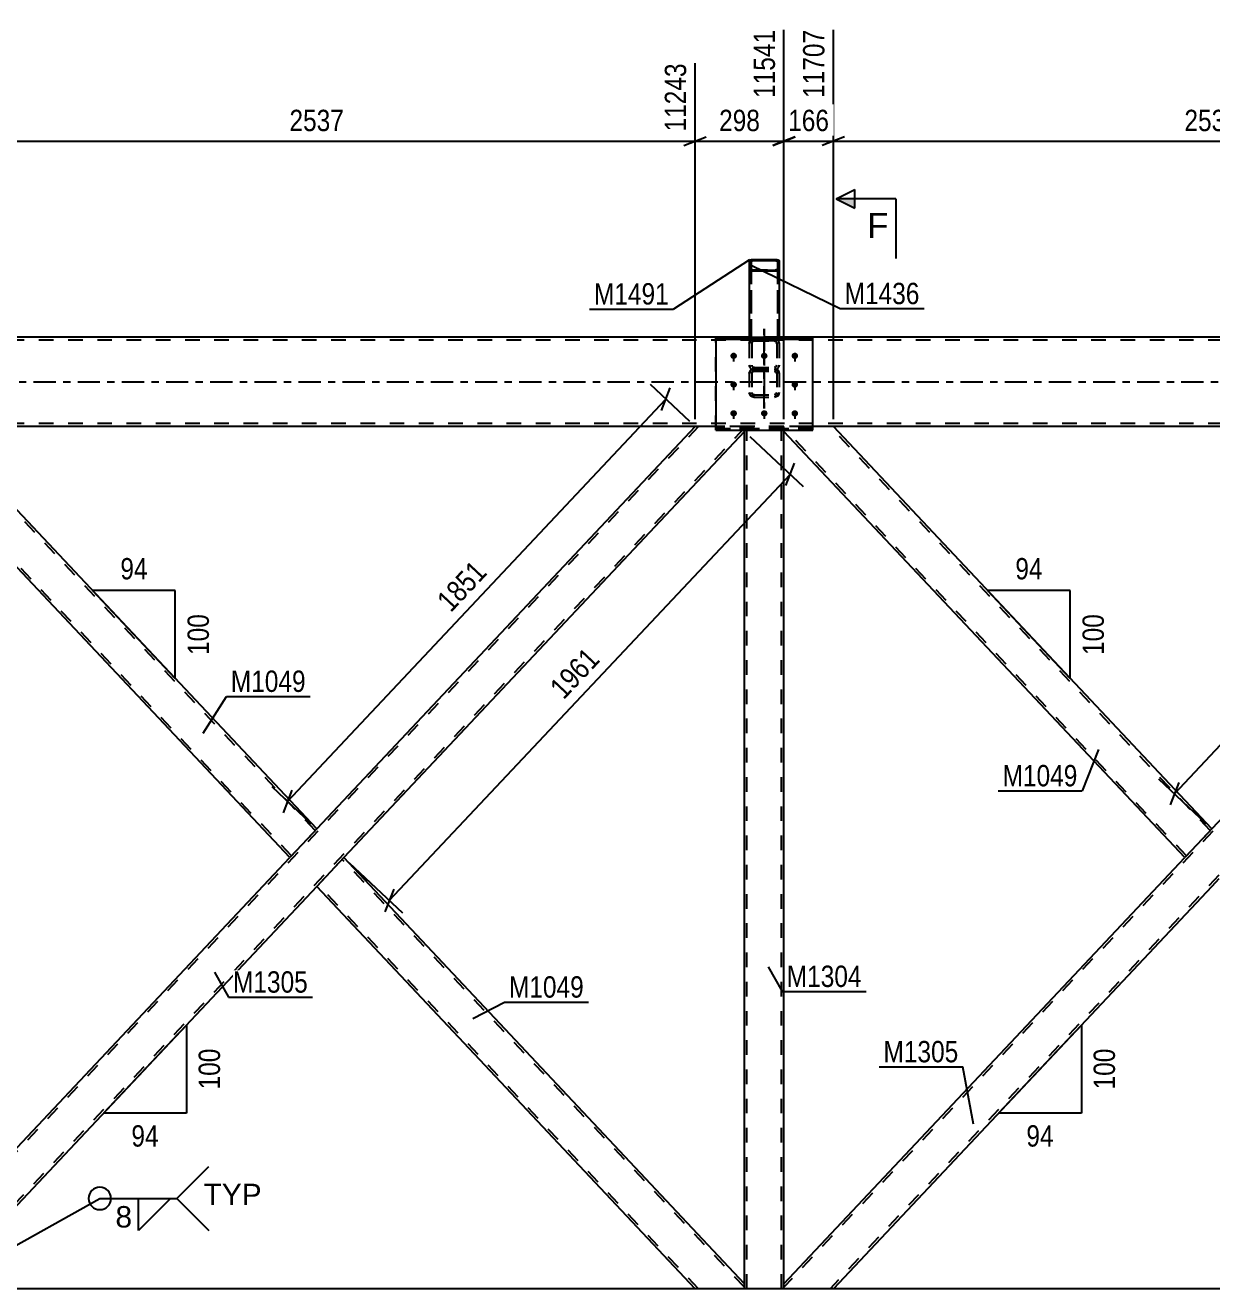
# Model space of a CAD drawing. Header units: millimetres. Extents: x -170 to 1019, y -677 to 164.
# Drawn here: x 359.9 to 519, y -121.7 to 47.8 of the extents above; entities that cross this region are included whole.
import ezdxf

# ---------------------------------------------------------------- set-up
doc = ezdxf.new("R2010")
doc.units = ezdxf.units.MM
doc.linetypes.add('DXK_LINE_DOT2', pattern=[3.9198, 1.9599, -1.9599])
doc.linetypes.add('DXK_LINE_DOT3', pattern=[5.9187, 2.979, -0.9799, 0.9799, -0.9799])
doc.styles.add('Arial', font='ARIAL.TTF', dxfattribs={"height": 0.2})
doc.styles.add('Arial Narrow', font='ARIALN.TTF', dxfattribs={"height": 0.2})

# ---------------------------------------------------------------- blocks, each defined once
blk = doc.blocks.new('Part-570387359-7648 - 7578')
at = {"color": 7, "linetype": 'DXK_LINE_DOT2'}
for p, q in [((570.17, -6), (461.64, -121.41)), ((576.36, -6.19), (467.83, -121.6)), ((576.36, -6), (569.73, -6)), ((519, -59.95), (515.38, -63.8)), ((522.62, -63.8), (519, -67.65)), ((468.27, -121.6), (461.64, -121.6))]:
    blk.add_line(p, q, dxfattribs=at)
at = {"color": 2, "linetype": 'Continuous'}
for p, q in [((569.73, -6), (519, -59.95)), ((576.36, -6.66), (522.62, -63.8)), ((576.36, -6.66), (576.36, -6)), ((461.64, -120.94), (515.38, -63.8)), ((519, -67.65), (468.27, -121.6)), ((461.64, -121.6), (461.64, -120.94))]:
    blk.add_line(p, q, dxfattribs=at)
blk = doc.blocks.new('Part-570387359-7653 - 7578')
at = {"color": 2, "linetype": 'Continuous'}
for p, q in [((341.64, -6.66), (341.64, -6)), ((395.38, -63.8), (341.64, -6.66)), ((399, -59.95), (348.27, -6)), ((398.56, -60.41), (395.38, -63.8)), ((399, -59.95), (398.56, -60.41))]:
    blk.add_line(p, q, dxfattribs=at)
at = {"color": 7, "linetype": 'DXK_LINE_DOT2'}
for p, q in [((348.27, -6), (341.64, -6)), ((395.6, -63.57), (341.64, -6.19)), ((398.78, -60.18), (347.83, -6)), ((398.97, -59.98), (398.56, -60.41)), ((395.6, -63.57), (395.61, -63.55))]:
    blk.add_line(p, q, dxfattribs=at)
blk = doc.blocks.new('Part-570387359-7602 - 7578')
at = {"color": 2, "linetype": 'Continuous'}
for p, q in [((465.5, 5.95), (452.5, 5.95)), ((452.5, 5.95), (452.5, -6.48)), ((452.5, 5.73), (465.5, 5.73)), ((465.5, -6.48), (465.5, 5.95)), ((452.5, -6.48), (465.5, -6.48))]:
    blk.add_line(p, q, dxfattribs=at)
at = {"color": 7, "linetype": 'DXK_LINE_DOT2'}
blk.add_line((452.5, -6.27), (465.5, -6.27), dxfattribs=at)
blk = doc.blocks.new('Bolt-570387359-7672 - 7578')
at = {"linetype": 'Continuous'}
for points in [[(454.9, 3.89), (454.99, 3.88), (455.08, 3.85), (455.16, 3.81), (455.23, 3.75), (455.28, 3.68), (455.32, 3.6), (455.34, 3.52), (455.34, 3.43), (455.32, 3.35), (455.28, 3.27), (455.23, 3.2), (455.16, 3.14), (455.08, 3.1), (454.99, 3.07), (454.9, 3.06), (454.81, 3.07), (454.72, 3.1), (454.64, 3.14), (454.57, 3.2), (454.52, 3.27), (454.48, 3.35), (454.46, 3.43), (454.46, 3.52), (454.48, 3.6), (454.52, 3.68), (454.57, 3.75), (454.64, 3.81), (454.72, 3.85), (454.81, 3.88)], [(459, 3.89), (459.09, 3.88), (459.18, 3.85), (459.26, 3.81), (459.33, 3.75), (459.38, 3.68), (459.42, 3.6), (459.44, 3.52), (459.44, 3.43), (459.42, 3.35), (459.38, 3.27), (459.33, 3.2), (459.26, 3.14), (459.18, 3.1), (459.09, 3.07), (459, 3.06), (458.91, 3.07), (458.82, 3.1), (458.74, 3.14), (458.67, 3.2), (458.62, 3.27), (458.58, 3.35), (458.56, 3.43), (458.56, 3.52), (458.58, 3.6), (458.62, 3.68), (458.67, 3.75), (458.74, 3.81), (458.82, 3.85), (458.91, 3.88)], [(463.1, 3.89), (463.19, 3.88), (463.28, 3.85), (463.36, 3.81), (463.43, 3.75), (463.48, 3.68), (463.52, 3.6), (463.54, 3.52), (463.54, 3.43), (463.52, 3.35), (463.48, 3.27), (463.43, 3.2), (463.36, 3.14), (463.28, 3.1), (463.19, 3.07), (463.1, 3.06), (463.01, 3.07), (462.92, 3.1), (462.84, 3.14), (462.77, 3.2), (462.72, 3.27), (462.68, 3.35), (462.66, 3.43), (462.66, 3.52), (462.68, 3.6), (462.72, 3.68), (462.77, 3.75), (462.84, 3.81), (462.92, 3.85), (463.01, 3.88)], [(454.9, 0.04), (454.99, 0.03), (455.08, 0), (455.16, -0.04), (455.23, -0.1), (455.28, -0.17), (455.32, -0.25), (455.34, -0.33), (455.34, -0.42), (455.32, -0.5), (455.28, -0.58), (455.23, -0.65), (455.16, -0.71), (455.08, -0.75), (454.99, -0.78), (454.9, -0.79), (454.81, -0.78), (454.72, -0.75), (454.64, -0.71), (454.57, -0.65), (454.52, -0.58), (454.48, -0.5), (454.46, -0.42), (454.46, -0.33), (454.48, -0.25), (454.52, -0.17), (454.57, -0.1), (454.64, -0.04), (454.72, 0), (454.81, 0.03)], [(463.1, 0.04), (463.19, 0.03), (463.28, 0), (463.36, -0.04), (463.43, -0.1), (463.48, -0.17), (463.52, -0.25), (463.54, -0.33), (463.54, -0.42), (463.52, -0.5), (463.48, -0.58), (463.43, -0.65), (463.36, -0.71), (463.28, -0.75), (463.19, -0.78), (463.1, -0.79), (463.01, -0.78), (462.92, -0.75), (462.84, -0.71), (462.77, -0.65), (462.72, -0.58), (462.68, -0.5), (462.66, -0.42), (462.66, -0.33), (462.68, -0.25), (462.72, -0.17), (462.77, -0.1), (462.84, -0.04), (462.92, 0), (463.01, 0.03)], [(454.9, -3.82), (454.99, -3.83), (455.08, -3.85), (455.16, -3.89), (455.23, -3.95), (455.28, -4.02), (455.32, -4.1), (455.34, -4.19), (455.34, -4.27), (455.32, -4.36), (455.28, -4.44), (455.23, -4.51), (455.16, -4.56), (455.08, -4.61), (454.99, -4.63), (454.9, -4.64), (454.81, -4.63), (454.72, -4.61), (454.64, -4.56), (454.57, -4.51), (454.52, -4.44), (454.48, -4.36), (454.46, -4.27), (454.46, -4.19), (454.48, -4.1), (454.52, -4.02), (454.57, -3.95), (454.64, -3.89), (454.72, -3.85), (454.81, -3.83)], [(459, -3.82), (459.09, -3.83), (459.18, -3.85), (459.26, -3.89), (459.33, -3.95), (459.38, -4.02), (459.42, -4.1), (459.44, -4.19), (459.44, -4.27), (459.42, -4.36), (459.38, -4.44), (459.33, -4.51), (459.26, -4.56), (459.18, -4.61), (459.09, -4.63), (459, -4.64), (458.91, -4.63), (458.82, -4.61), (458.74, -4.56), (458.67, -4.51), (458.62, -4.44), (458.58, -4.36), (458.56, -4.27), (458.56, -4.19), (458.58, -4.1), (458.62, -4.02), (458.67, -3.95), (458.74, -3.89), (458.82, -3.85), (458.91, -3.83)], [(463.1, -3.82), (463.19, -3.83), (463.28, -3.85), (463.36, -3.89), (463.43, -3.95), (463.48, -4.02), (463.52, -4.1), (463.54, -4.19), (463.54, -4.27), (463.52, -4.36), (463.48, -4.44), (463.43, -4.51), (463.36, -4.56), (463.28, -4.61), (463.19, -4.63), (463.1, -4.64), (463.01, -4.63), (462.92, -4.61), (462.84, -4.56), (462.77, -4.51), (462.72, -4.44), (462.68, -4.36), (462.66, -4.27), (462.66, -4.19), (462.68, -4.1), (462.72, -4.02), (462.77, -3.95), (462.84, -3.89), (462.92, -3.85), (463.01, -3.83)]]:
    blk.add_hatch(color=1, dxfattribs=at).paths.add_polyline_path(points)
at = {"color": 1, "linetype": 'Continuous'}
for p, q in [((454.9, 3.87), (454.9, 2.74)), ((459, 3.87), (459, 2.74)), ((463.1, 3.87), (463.1, 2.74)), ((454.9, 0.02), (454.9, -1.12)), ((463.1, 0.02), (463.1, -1.12)), ((454.9, -3.83), (454.9, -4.97)), ((459, -3.83), (459, -4.97)), ((463.1, -3.83), (463.1, -4.97))]:
    blk.add_line(p, q, dxfattribs=at)
blk = doc.blocks.new('Part-570387359-7633 - 7578')
at = {"color": 7, "linetype": 'DXK_LINE_DOT2'}
for p, q in [((468.27, -6), (461.64, -6)), ((461.64, -6.48), (461.64, -6)), ((515.6, -63.57), (461.64, -6.19)), ((518.78, -60.18), (467.83, -6)), ((518.97, -59.98), (518.56, -60.41)), ((515.6, -63.57), (515.61, -63.55))]:
    blk.add_line(p, q, dxfattribs=at)
at = {"color": 2, "linetype": 'Continuous'}
for p, q in [((461.64, -6.66), (461.64, -6.48)), ((515.38, -63.8), (461.64, -6.66)), ((519, -59.95), (468.27, -6)), ((518.56, -60.41), (515.38, -63.8)), ((519, -59.95), (518.56, -60.41))]:
    blk.add_line(p, q, dxfattribs=at)
blk = doc.blocks.new('Part-570387359-7727 - 7578')
at = {"color": 7, "linetype": 'DXK_LINE_DOT2'}
for p, q in [((461.64, -6), (456.36, -6)), ((456.36, -6.66), (456.36, -6)), ((456.68, -121.6), (456.68, -6)), ((461.32, -121.6), (461.32, -6)), ((461.64, -6.66), (461.64, -6)), ((456.36, -121.6), (456.36, -120.94)), ((461.64, -121.6), (456.36, -121.6)), ((461.64, -121.6), (461.64, -120.94))]:
    blk.add_line(p, q, dxfattribs=at)
at = {"color": 2, "linetype": 'Continuous'}
for p, q in [((456.36, -120.94), (456.36, -6.66)), ((461.64, -120.94), (461.64, -6.66))]:
    blk.add_line(p, q, dxfattribs=at)
blk = doc.blocks.new('Part-570387359-7658 - 7578')
at = {"color": 7, "linetype": 'DXK_LINE_DOT2'}
for p, q in [((450.17, -6), (341.64, -121.41)), ((456.36, -6.19), (347.83, -121.6)), ((456.36, -6), (449.73, -6)), ((456.36, -6.48), (456.36, -6)), ((399, -59.95), (395.38, -63.8)), ((402.62, -63.8), (399, -67.65)), ((348.27, -121.6), (341.64, -121.6))]:
    blk.add_line(p, q, dxfattribs=at)
at = {"color": 2, "linetype": 'Continuous'}
for p, q in [((449.73, -6), (399, -59.95)), ((456.36, -6.66), (402.62, -63.8)), ((456.36, -6.66), (456.36, -6.48)), ((341.64, -120.94), (395.38, -63.8)), ((399, -67.65), (348.27, -121.6)), ((341.64, -121.6), (341.64, -120.94))]:
    blk.add_line(p, q, dxfattribs=at)
blk = doc.blocks.new('Part-570387359-8091 - 7578')
at = {"color": 2, "linetype": 'Continuous'}
for p, q in [((457, 16.22), (457.04, 16.29)), ((457, 16.22), (457, 6)), ((457.04, 16.29), (457.14, 16.35)), ((457.14, 16.35), (457.3, 16.38)), ((457.3, 16.38), (457.48, 16.4)), ((457.48, 16.4), (460.52, 16.4)), ((460.52, 16.4), (460.7, 16.38)), ((460.7, 16.38), (460.86, 16.35)), ((460.86, 16.35), (460.96, 16.29)), ((460.96, 16.29), (461, 16.22)), ((461, 16.22), (461, 16.16))]:
    blk.add_line(p, q, dxfattribs=at)
at = {"color": 7, "linetype": 'DXK_LINE_DOT2'}
for p, q in [((457.26, 16.26), (457.24, 16.22)), ((457.24, 16.22), (457.24, 5.68)), ((457.31, 16.28), (457.26, 16.26)), ((457.39, 16.3), (457.31, 16.28)), ((457.48, 16.31), (457.39, 16.3)), ((457.48, 16.31), (460.52, 16.31)), ((460.61, 16.3), (460.52, 16.31)), ((460.69, 16.28), (460.61, 16.3)), ((460.74, 16.26), (460.69, 16.28)), ((460.76, 16.22), (460.74, 16.26)), ((460.76, 16.22), (460.76, 5.68)), ((461, 16.16), (461, 5.68)), ((457.04, 15.05), (457, 15.12)), ((457.14, 14.99), (457.04, 15.05)), ((457.3, 14.95), (457.14, 14.99)), ((457.24, 15.12), (457.26, 15.08)), ((457.26, 15.08), (457.31, 15.05)), ((457.48, 14.94), (457.3, 14.95)), ((457.31, 15.05), (457.39, 15.04)), ((457.39, 15.04), (457.48, 15.03)), ((457.48, 15.03), (460.52, 15.03)), ((457.48, 14.94), (460.52, 14.94)), ((460.52, 15.03), (460.61, 15.04)), ((460.7, 14.95), (460.52, 14.94)), ((460.61, 15.04), (460.69, 15.05)), ((460.69, 15.05), (460.74, 15.08)), ((460.86, 14.99), (460.7, 14.95)), ((460.74, 15.08), (460.76, 15.12)), ((460.96, 15.05), (460.86, 14.99)), ((461, 15.12), (460.96, 15.05)), ((461, 6), (457, 6)), ((457, 6), (457, 5.68)), ((457, 5.83), (457.24, 5.83)), ((457, 5.68), (457.04, 5.61)), ((457.04, 5.61), (457.14, 5.56)), ((457.14, 5.56), (457.3, 5.52)), ((457.26, 5.65), (457.24, 5.68)), ((457.31, 5.62), (457.26, 5.65)), ((457.3, 5.52), (457.48, 5.51)), ((457.39, 5.6), (457.31, 5.62)), ((457.48, 5.59), (457.39, 5.6)), ((460.52, 5.59), (457.48, 5.59)), ((460.52, 5.51), (457.48, 5.51)), ((460.61, 5.6), (460.52, 5.59)), ((460.52, 5.51), (460.7, 5.52)), ((460.69, 5.62), (460.61, 5.6)), ((460.74, 5.65), (460.69, 5.62)), ((460.7, 5.52), (460.86, 5.56)), ((460.76, 5.68), (460.74, 5.65)), ((460.76, 5.83), (461, 5.83)), ((460.86, 5.56), (460.96, 5.61)), ((460.96, 5.61), (461, 5.68))]:
    blk.add_line(p, q, dxfattribs=at)
blk = doc.blocks.new('Part-570387359-7767 - 7578')
at = {"color": 2, "linetype": 'Continuous'}
for p, q in [((402.62, -63.8), (399, -67.65)), ((456.36, -120.94), (402.62, -63.8)), ((449.73, -121.6), (399, -67.65)), ((456.36, -121.6), (456.36, -120.94))]:
    blk.add_line(p, q, dxfattribs=at)
at = {"color": 7, "linetype": 'DXK_LINE_DOT2'}
for p, q in [((456.36, -121.41), (402.41, -64.03)), ((399.22, -67.42), (399.24, -67.4)), ((450.17, -121.6), (399.22, -67.42)), ((456.36, -121.6), (449.73, -121.6))]:
    blk.add_line(p, q, dxfattribs=at)
blk = doc.blocks.new('Part-570387359-7861 - 7578')
at = {"color": 7, "linetype": 'DXK_LINE_DOT3'}
blk.add_line((459, 7.12), (459, -3.58), dxfattribs=at)
at = {"color": 7, "linetype": 'DXK_LINE_DOT2'}
for p, q in [((457, 5.14), (457.05, 5.41)), ((457, 5.14), (457, -1.44)), ((457.35, 5.28), (457.32, 5.14)), ((457.32, 5.14), (457.32, -1.44)), ((457.4, 5.77), (457.64, 5.83)), ((457.64, 5.49), (457.52, 5.46)), ((457.64, 5.83), (460.36, 5.83)), ((457.64, 5.49), (460.36, 5.49)), ((460.36, 5.83), (460.61, 5.77)), ((460.48, 5.46), (460.36, 5.49)), ((460.68, 5.14), (460.66, 5.28)), ((460.68, 5.14), (460.68, -1.44)), ((460.95, 5.41), (461, 5.14)), ((461, 5.14), (461, -1.44)), ((457.05, 1.99), (457, 2.25)), ((457.32, 2.25), (457.35, 2.12)), ((457.64, 1.72), (457.4, 1.68)), ((457.52, 1.94), (457.64, 1.91)), ((457.64, 1.91), (460.36, 1.91)), ((457.64, 1.72), (460.36, 1.72)), ((460.36, 1.91), (460.48, 1.94)), ((460.61, 1.68), (460.36, 1.72)), ((460.66, 2.12), (460.68, 2.25)), ((461, 2.25), (460.95, 1.99)), ((457.05, 1.35), (457, 1.12)), ((457.19, 1.55), (457.05, 1.35)), ((457.4, 1.68), (457.19, 1.55)), ((457.32, 1.12), (457.35, 1.24)), ((457.35, 1.24), (457.41, 1.33)), ((457.64, 1.57), (457.4, 1.62)), ((457.41, 1.33), (457.52, 1.4)), ((457.52, 1.4), (457.64, 1.42)), ((457.64, 1.57), (460.36, 1.57)), ((457.64, 1.42), (460.36, 1.42)), ((460.61, 1.62), (460.36, 1.57)), ((460.36, 1.42), (460.48, 1.4)), ((460.48, 1.4), (460.59, 1.33)), ((460.59, 1.33), (460.66, 1.24)), ((460.81, 1.55), (460.61, 1.68)), ((460.66, 1.24), (460.68, 1.12)), ((460.95, 1.35), (460.81, 1.55)), ((461, 1.12), (460.95, 1.35)), ((457, -1.44), (457.05, -1.67)), ((457.05, -1.67), (457.19, -1.86)), ((457.35, -1.55), (457.32, -1.44)), ((457.41, -1.65), (457.35, -1.55)), ((457.52, -1.71), (457.41, -1.65)), ((460.59, -1.65), (460.48, -1.71)), ((460.66, -1.55), (460.59, -1.65)), ((460.68, -1.44), (460.66, -1.55)), ((460.81, -1.86), (460.95, -1.67)), ((460.95, -1.67), (461, -1.44)), ((457.19, -1.86), (457.4, -1.99)), ((457.4, -1.99), (457.64, -2.04)), ((457.64, -1.74), (457.52, -1.71)), ((457.64, -1.74), (460.36, -1.74)), ((457.64, -2.04), (460.36, -2.04)), ((460.48, -1.71), (460.36, -1.74)), ((460.36, -2.04), (460.61, -1.99)), ((460.61, -1.99), (460.81, -1.86))]:
    blk.add_line(p, q, dxfattribs=at)
for centre, radius, start, end in [((457.67, 5.17), 0.662, 114.32, 159.2417), ((457.65, 5.16), 0.331, 114.32, 159.2417), ((460.35, 5.16), 0.331, 20.7583, 65.68), ((460.33, 5.17), 0.662, 20.7583, 65.68), ((457.67, 2.22), 0.662, 200.7583, 245.68), ((457.65, 2.24), 0.331, 200.7583, 245.68), ((460.35, 2.24), 0.331, 294.32, 339.2417), ((460.33, 2.22), 0.662, 294.32, 339.2417)]:
    blk.add_arc(centre, radius, start, end, dxfattribs=at)
blk = doc.blocks.new('Part-570387359-7927 - 7578')
at = {"color": 7, "linetype": 'DXK_LINE_DOT2'}
blk.add_line((798, -121.6), (-18.36, -121.6), dxfattribs=at)
at = {"color": 2, "linetype": 'Continuous'}
blk.add_line((793.2, -121.6), (216.6, -121.6), dxfattribs=at)
blk = doc.blocks.new('Part-570387359-7932 - 7578')
at = {"color": 7, "linetype": 'DXK_LINE_DOT2'}
for p, q in [((838, 5.6), (0, 5.6)), ((461, 6), (457, 6)), ((838, -5.6), (0, -5.6)), ((465.5, -6), (452.5, -6))]:
    blk.add_line(p, q, dxfattribs=at)
at = {"color": 2, "linetype": 'Continuous'}
for p, q in [((457, 6), (221, 6)), ((637, 6), (461, 6)), ((452.5, -6), (225.5, -6)), ((632.5, -6), (465.5, -6))]:
    blk.add_line(p, q, dxfattribs=at)
at = {"color": 7, "linetype": 'DXK_LINE_DOT3'}
blk.add_line((0, 0), (838, 0), dxfattribs=at)
blk = doc.blocks.new('Part-570387359-8001 - 7578')
at = {"color": 7, "linetype": 'DXK_LINE_DOT2'}
for p, q in [((452.5, -6.48), (452.5, 5.95)), ((465.5, 5.95), (452.5, 5.95)), ((452.5, 5.73), (465.5, 5.73)), ((465.5, -6.48), (465.5, 5.95)), ((465.5, -6.27), (452.5, -6.27)), ((465.5, -6.48), (452.5, -6.48))]:
    blk.add_line(p, q, dxfattribs=at)
blk = doc.blocks.new('Part-570387359-8003 - 7578')
at = {"color": 7, "linetype": 'DXK_LINE_DOT3'}
blk.add_line((459, -3.58), (459, 7.12), dxfattribs=at)
at = {"color": 7, "linetype": 'DXK_LINE_DOT2'}
for p, q in [((457.05, 5.41), (457, 5.14)), ((457, 5.14), (457, -1.44)), ((457.32, 5.14), (457.35, 5.28)), ((457.32, 5.14), (457.32, -1.44)), ((457.64, 5.83), (457.4, 5.77)), ((457.52, 5.46), (457.64, 5.49)), ((457.64, 5.83), (460.36, 5.83)), ((457.64, 5.49), (460.36, 5.49)), ((460.61, 5.77), (460.36, 5.83)), ((460.36, 5.49), (460.48, 5.46)), ((460.66, 5.28), (460.68, 5.14)), ((460.68, 5.14), (460.68, -1.44)), ((461, 5.14), (460.95, 5.41)), ((461, 5.14), (461, -1.44)), ((457, 2.25), (457.05, 1.99)), ((457.35, 2.12), (457.32, 2.25)), ((457.4, 1.68), (457.64, 1.72)), ((457.64, 1.91), (457.52, 1.94)), ((457.64, 1.91), (460.36, 1.91)), ((457.64, 1.72), (460.36, 1.72)), ((460.48, 1.94), (460.36, 1.91)), ((460.36, 1.72), (460.61, 1.68)), ((460.68, 2.25), (460.66, 2.12)), ((460.95, 1.99), (461, 2.25)), ((457, 1.12), (457.05, 1.35)), ((457.05, 1.35), (457.19, 1.55)), ((457.19, 1.55), (457.4, 1.68)), ((457.35, 1.24), (457.32, 1.12)), ((457.41, 1.33), (457.35, 1.24)), ((457.4, 1.62), (457.64, 1.57)), ((457.52, 1.4), (457.41, 1.33)), ((457.64, 1.42), (457.52, 1.4)), ((457.64, 1.57), (460.36, 1.57)), ((457.64, 1.42), (460.36, 1.42)), ((460.36, 1.57), (460.61, 1.62)), ((460.48, 1.4), (460.36, 1.42)), ((460.59, 1.33), (460.48, 1.4)), ((460.66, 1.24), (460.59, 1.33)), ((460.61, 1.68), (460.81, 1.55)), ((460.68, 1.12), (460.66, 1.24)), ((460.81, 1.55), (460.95, 1.35)), ((460.95, 1.35), (461, 1.12)), ((457.05, -1.67), (457, -1.44)), ((457.19, -1.86), (457.05, -1.67)), ((457.32, -1.44), (457.35, -1.55)), ((457.35, -1.55), (457.41, -1.65)), ((457.41, -1.65), (457.52, -1.71)), ((460.48, -1.71), (460.59, -1.65)), ((460.59, -1.65), (460.66, -1.55)), ((460.66, -1.55), (460.68, -1.44)), ((460.95, -1.67), (460.81, -1.86)), ((461, -1.44), (460.95, -1.67)), ((457.4, -1.99), (457.19, -1.86)), ((457.64, -2.04), (457.4, -1.99)), ((457.52, -1.71), (457.64, -1.74)), ((457.64, -1.74), (460.36, -1.74)), ((457.64, -2.04), (460.36, -2.04)), ((460.36, -1.74), (460.48, -1.71)), ((460.61, -1.99), (460.36, -2.04)), ((460.81, -1.86), (460.61, -1.99))]:
    blk.add_line(p, q, dxfattribs=at)
for centre, radius, start, end in [((457.67, 5.17), 0.662, 114.32, 159.2417), ((457.65, 5.16), 0.331, 114.32, 159.2417), ((460.35, 5.16), 0.331, 20.7583, 65.68), ((460.33, 5.17), 0.662, 20.7583, 65.68), ((457.67, 2.22), 0.662, 200.7583, 245.68), ((457.65, 2.24), 0.331, 200.7583, 245.68), ((460.35, 2.24), 0.331, 294.32, 339.2417), ((460.33, 2.22), 0.662, 294.32, 339.2417)]:
    blk.add_arc(centre, radius, start, end, dxfattribs=at)
blk = doc.blocks.new('Bolt-570387359-8010 - 7578')
at = {"color": 1, "linetype": 'DXK_LINE_DOT2'}
for p, q in [((454.9, 3.87), (454.9, 2.74)), ((459, 3.87), (459, 2.74)), ((463.1, 3.87), (463.1, 2.74)), ((454.9, 0.02), (454.9, -1.12)), ((463.1, 0.02), (463.1, -1.12)), ((454.9, -3.83), (454.9, -4.97)), ((459, -3.83), (459, -4.97)), ((463.1, -3.83), (463.1, -4.97))]:
    blk.add_line(p, q, dxfattribs=at)
blk = doc.blocks.new('Part-570387359-8076 - 7578')
at = {"color": 2, "linetype": 'Continuous'}
for p, q in [((457.04, 16.23), (457, 16.16)), ((457, 16.16), (457, 5.95)), ((457.14, 16.28), (457.04, 16.23)), ((457.3, 16.32), (457.14, 16.28)), ((457.24, 16.16), (457.26, 16.19)), ((457.24, 16.16), (457.24, 15.05)), ((457.26, 16.19), (457.31, 16.22)), ((457.48, 16.33), (457.3, 16.32)), ((457.31, 16.22), (457.39, 16.24)), ((457.39, 16.24), (457.48, 16.25)), ((457.48, 16.33), (460.52, 16.33)), ((457.48, 16.25), (460.52, 16.25)), ((460.7, 16.32), (460.52, 16.33)), ((460.52, 16.25), (460.61, 16.24)), ((460.61, 16.24), (460.69, 16.22)), ((460.69, 16.22), (460.74, 16.19)), ((460.86, 16.28), (460.7, 16.32)), ((460.74, 16.19), (460.76, 16.16)), ((460.76, 16.16), (460.76, 15.05)), ((460.96, 16.23), (460.86, 16.28)), ((461, 16.16), (460.96, 16.23)), ((461, 16.16), (461, 5.95)), ((457, 15.05), (457.04, 14.99)), ((457.04, 14.99), (457.14, 14.93)), ((457.14, 14.93), (457.3, 14.89)), ((457.26, 15.02), (457.24, 15.05)), ((457.31, 14.99), (457.26, 15.02)), ((457.3, 14.89), (457.48, 14.88)), ((457.39, 14.97), (457.31, 14.99)), ((457.48, 14.97), (457.39, 14.97)), ((457.48, 14.97), (460.52, 14.97)), ((457.48, 14.88), (460.52, 14.88)), ((460.61, 14.97), (460.52, 14.97)), ((460.52, 14.88), (460.7, 14.89)), ((460.69, 14.99), (460.61, 14.97)), ((460.74, 15.02), (460.69, 14.99)), ((460.7, 14.89), (460.86, 14.93)), ((460.76, 15.05), (460.74, 15.02)), ((460.86, 14.93), (460.96, 14.99)), ((460.96, 14.99), (461, 15.05))]:
    blk.add_line(p, q, dxfattribs=at)
at = {"color": 7, "linetype": 'DXK_LINE_DOT2'}
for p, q in [((457.24, 15.05), (457.24, 5.69)), ((460.76, 15.05), (460.76, 5.69)), ((461, 6), (457, 6)), ((457, 5.95), (457, 5.69)), ((457, 5.83), (457.24, 5.83)), ((457.04, 5.62), (457, 5.69)), ((457.14, 5.56), (457.04, 5.62)), ((457.3, 5.53), (457.14, 5.56)), ((457.24, 5.69), (457.26, 5.65)), ((457.26, 5.65), (457.31, 5.63)), ((457.48, 5.51), (457.3, 5.53)), ((457.31, 5.63), (457.39, 5.61)), ((457.39, 5.61), (457.48, 5.6)), ((457.48, 5.6), (460.52, 5.6)), ((457.48, 5.51), (460.52, 5.51)), ((460.52, 5.6), (460.61, 5.61)), ((460.7, 5.53), (460.52, 5.51)), ((460.61, 5.61), (460.69, 5.63)), ((460.69, 5.63), (460.74, 5.65)), ((460.86, 5.56), (460.7, 5.53)), ((460.74, 5.65), (460.76, 5.69)), ((460.76, 5.83), (461, 5.83)), ((460.96, 5.62), (460.86, 5.56)), ((461, 5.69), (460.96, 5.62)), ((461, 5.95), (461, 5.69))]:
    blk.add_line(p, q, dxfattribs=at)
blk = doc.blocks.new('StraightDimension-570387359-9114 - 7578')
at = {"color": 7, "linetype": 'Continuous'}
for p, q in [((449.01, -5.31), (443.75, -0.37)), ((445.23, -3.83), (446.41, -0.82)), ((395.09, -56.27), (445.82, -2.32)), ((398.27, -59.26), (393.01, -54.32)), ((395.68, -54.76), (394.5, -57.77))]:
    blk.add_line(p, q, dxfattribs=at)
at = {"color": 0}
blk.add_wipeout([(422.83, -25.68), (419.77, -22.8), (413.93, -29), (416.99, -31.88)], dxfattribs=at)
at = {"color": 3, "style": 'Arial Narrow'}
blk.add_text('1851', height=2.863, rotation=46.7591, dxfattribs=at).set_placement((416.97, -31.03))
blk = doc.blocks.new('AngleDimension-570387359-19947 - 7578')
at = {"color": 7, "linetype": 'Continuous'}
for p, q in [((381.53, -86.24), (370.43, -98.04)), ((381.53, -86.24), (381.53, -98.04)), ((380.37, -87.47), (370.43, -98.04)), ((381.53, -98.04), (370.43, -98.04))]:
    blk.add_line(p, q, dxfattribs=at)
at = {"color": 0}
for points in [[(386.63, -88.79), (382.43, -88.79), (382.43, -95.48), (386.63, -95.48)], [(378.4, -103.14), (378.4, -98.94), (373.55, -98.94), (373.55, -103.14)]]:
    blk.add_wipeout(points, dxfattribs=at)
at = {"color": 3, "style": 'Arial Narrow'}
blk.add_text('100', height=2.863, rotation=90.0002, dxfattribs=at).set_placement((386.03, -94.88))
blk.add_text('94', height=2.863, dxfattribs=at).set_placement((374.15, -102.54))
blk = doc.blocks.new('StraightDimension-570387359-8749 - 7578')
at = {"color": 7, "linetype": 'Continuous'}
for p, q in [((468.27, -5), (468.27, 47.2)), ((569.73, -5), (569.73, 42.7)), ((469.77, 32.86), (466.77, 31.66)), ((468.27, 32.26), (569.73, 32.26)), ((568.23, 31.66), (571.23, 32.86))]:
    blk.add_line(p, q, dxfattribs=at)
at = {"color": 0, "linetype": 'Continuous'}
blk.add_wipeout([(569.13, 43.3), (564.93, 43.3), (564.93, 32.96), (569.13, 32.96)], dxfattribs=at)
at = {"color": 0}
blk.add_wipeout([(523.26, 33.01), (523.26, 37.21), (514.74, 37.21), (514.74, 33.01)], dxfattribs=at)
at = {"color": 3, "linetype": 'Continuous', "style": 'Arial Narrow'}
blk.add_text('14243', height=2.863, rotation=90.0002, dxfattribs=at).set_placement((568.53, 33.56))
at = {"color": 3, "style": 'Arial Narrow'}
blk.add_text('2537', height=2.863, dxfattribs=at).set_placement((515.34, 33.61))
blk = doc.blocks.new('StraightDimension-570387359-8750 - 7578')
at = {"color": 7, "linetype": 'Continuous'}
for p, q in [((461.64, -5), (461.64, 47.2)), ((468.27, -5), (468.27, 47.2)), ((460.14, 31.66), (463.14, 32.86)), ((461.64, 32.26), (468.27, 32.26)), ((469.77, 32.86), (466.77, 31.66))]:
    blk.add_line(p, q, dxfattribs=at)
at = {"color": 0}
blk.add_wipeout([(468.3, 33.01), (468.3, 37.21), (461.61, 37.21), (461.61, 33.01)], dxfattribs=at)
at = {"color": 3, "style": 'Arial Narrow'}
blk.add_text('166', height=2.863, dxfattribs=at).set_placement((462.21, 33.61))
at = {"color": 0, "linetype": 'Continuous'}
blk.add_wipeout([(467.67, 47.8), (463.47, 47.8), (463.47, 37.46), (467.67, 37.46)], dxfattribs=at)
at = {"color": 3, "linetype": 'Continuous', "style": 'Arial Narrow'}
blk.add_text('11707', height=2.863, rotation=90.0002, dxfattribs=at).set_placement((467.07, 38.06))
blk = doc.blocks.new('StraightDimension-570387359-8751 - 7578')
at = {"color": 7, "linetype": 'Continuous'}
for p, q in [((461.64, -5), (461.64, 47.2)), ((449.73, -5), (449.73, 42.7)), ((448.23, 31.66), (451.23, 32.86)), ((449.73, 32.26), (461.64, 32.26)), ((463.14, 32.86), (460.14, 31.66))]:
    blk.add_line(p, q, dxfattribs=at)
at = {"color": 0}
blk.add_wipeout([(459.03, 33.01), (459.03, 37.21), (452.35, 37.21), (452.35, 33.01)], dxfattribs=at)
at = {"color": 3, "style": 'Arial Narrow'}
blk.add_text('298', height=2.863, dxfattribs=at).set_placement((452.95, 33.61))
at = {"color": 0, "linetype": 'Continuous'}
blk.add_wipeout([(461.04, 47.8), (456.84, 47.8), (456.84, 37.46), (461.04, 37.46)], dxfattribs=at)
at = {"color": 3, "linetype": 'Continuous', "style": 'Arial Narrow'}
blk.add_text('11541', height=2.863, rotation=90.0002, dxfattribs=at).set_placement((460.44, 38.06))
blk = doc.blocks.new('StraightDimension-570387359-8752 - 7578')
at = {"color": 7, "linetype": 'Continuous'}
for p, q in [((348.27, -5), (348.27, 45.37)), ((449.73, -5), (449.73, 42.7)), ((349.77, 32.86), (346.77, 31.66)), ((348.27, 32.26), (449.73, 32.26)), ((448.23, 31.66), (451.23, 32.86))]:
    blk.add_line(p, q, dxfattribs=at)
at = {"color": 0, "linetype": 'Continuous'}
blk.add_wipeout([(449.13, 43.3), (444.93, 43.3), (444.93, 32.96), (449.13, 32.96)], dxfattribs=at)
at = {"color": 0}
blk.add_wipeout([(403.26, 33.01), (403.26, 37.21), (394.74, 37.21), (394.74, 33.01)], dxfattribs=at)
at = {"color": 3, "linetype": 'Continuous', "style": 'Arial Narrow'}
blk.add_text('11243', height=2.863, rotation=90.0002, dxfattribs=at).set_placement((448.53, 33.56))
at = {"color": 3, "style": 'Arial Narrow'}
blk.add_text('2537', height=2.863, dxfattribs=at).set_placement((395.34, 33.61))
blk = doc.blocks.new('StraightDimension-570387359-9078 - 7578')
at = {"color": 7, "linetype": 'Continuous'}
for p, q in [((569.01, -5.31), (562.65, 0.66)), ((564.14, -2.8), (565.32, 0.21)), ((514, -55.24), (564.73, -1.29)), ((518.27, -59.26), (511.92, -53.29)), ((514.59, -53.74), (513.41, -56.74))]:
    blk.add_line(p, q, dxfattribs=at)
at = {"color": 0}
blk.add_wipeout([(541.73, -24.65), (538.67, -21.78), (532.84, -27.98), (535.9, -30.85)], dxfattribs=at)
at = {"color": 3, "style": 'Arial Narrow'}
blk.add_text('1851', height=2.863, rotation=46.7591, dxfattribs=at).set_placement((535.87, -30.01))
blk = doc.blocks.new('StraightDimension-570387359-9099 - 7578')
at = {"color": 7, "linetype": 'Continuous'}
for p, q in [((457.09, -7.35), (464.22, -14.05)), ((461.88, -13.91), (463.06, -10.9)), ((408.73, -69.54), (462.47, -12.41)), ((403.35, -64.49), (410.48, -71.19)), ((409.32, -68.04), (408.14, -71.05))]:
    blk.add_line(p, q, dxfattribs=at)
at = {"color": 0}
blk.add_wipeout([(437.97, -37.36), (434.91, -34.48), (429.08, -40.68), (432.14, -43.56)], dxfattribs=at)
at = {"color": 3, "style": 'Arial Narrow'}
blk.add_text('1961', height=2.863, rotation=46.7591, dxfattribs=at).set_placement((432.11, -42.71))
blk = doc.blocks.new('AngleDimension-570387359-19949 - 7578')
at = {"color": 7, "linetype": 'Continuous'}
for p, q in [((368.95, -27.99), (368.95, -27.99)), ((380.04, -27.99), (368.95, -27.99)), ((380.04, -39.79), (368.95, -27.99)), ((380.04, -39.79), (380.04, -27.99))]:
    blk.add_line(p, q, dxfattribs=at)
at = {"color": 0}
for points in [[(376.92, -27.09), (376.92, -22.89), (372.07, -22.89), (372.07, -27.09)], [(385.14, -30.55), (380.94, -30.55), (380.94, -37.23), (385.14, -37.23)]]:
    blk.add_wipeout(points, dxfattribs=at)
at = {"color": 3, "style": 'Arial Narrow'}
blk.add_text('94', height=2.863, dxfattribs=at).set_placement((372.67, -26.49))
blk.add_text('100', height=2.863, rotation=90.0002, dxfattribs=at).set_placement((384.54, -36.63))
blk = doc.blocks.new('AngleDimension-570387359-19975 - 7578')
at = {"color": 7, "linetype": 'Continuous'}
for p, q in [((501.53, -86.24), (490.43, -98.04)), ((501.53, -86.24), (501.53, -98.04)), ((500.37, -87.47), (490.43, -98.04)), ((501.53, -98.04), (490.43, -98.04))]:
    blk.add_line(p, q, dxfattribs=at)
at = {"color": 0}
for points in [[(506.63, -88.79), (502.43, -88.79), (502.43, -95.48), (506.63, -95.48)], [(498.4, -103.14), (498.4, -98.94), (493.55, -98.94), (493.55, -103.14)]]:
    blk.add_wipeout(points, dxfattribs=at)
at = {"color": 3, "style": 'Arial Narrow'}
blk.add_text('100', height=2.863, rotation=90.0002, dxfattribs=at).set_placement((506.03, -94.88))
blk.add_text('94', height=2.863, dxfattribs=at).set_placement((494.15, -102.54))
blk = doc.blocks.new('AngleDimension-570387359-19977 - 7578')
at = {"color": 7, "linetype": 'Continuous'}
for p, q in [((488.95, -27.99), (488.95, -27.99)), ((500.04, -27.99), (488.95, -27.99)), ((500.04, -39.79), (488.95, -27.99)), ((500.04, -39.79), (500.04, -27.99))]:
    blk.add_line(p, q, dxfattribs=at)
at = {"color": 0}
for points in [[(496.92, -27.09), (496.92, -22.89), (492.07, -22.89), (492.07, -27.09)], [(505.14, -30.55), (500.94, -30.55), (500.94, -37.23), (505.14, -37.23)]]:
    blk.add_wipeout(points, dxfattribs=at)
at = {"color": 3, "style": 'Arial Narrow'}
blk.add_text('94', height=2.863, dxfattribs=at).set_placement((492.67, -26.49))
blk.add_text('100', height=2.863, rotation=90.0002, dxfattribs=at).set_placement((504.54, -36.63))
blk = doc.blocks.new('Mark-570387359-7644 - 7578')
at = {"color": 0}
blk.add_wipeout([(485.04, -91.24), (485.04, -88.24), (474.99, -88.24), (474.99, -91.24)], dxfattribs=at)
blk.add_wipeout([(485.04, -91.24), (485.04, -88.24), (474.99, -88.24), (474.99, -91.24)], dxfattribs=at)
at = {"color": 30, "linetype": 'Continuous'}
for p in [(474.39, -91.84), (487.05, -99.52)]:
    blk.add_line(p, (485.64, -91.84), dxfattribs=at)
at = {"color": 3, "style": 'Arial Narrow'}
blk.add_text('M1305', height=2.863, dxfattribs=at).set_placement((474.99, -91.24))
blk = doc.blocks.new('Mark-570387359-7763 - 7578')
at = {"color": 0}
blk.add_wipeout([(434.83, -82.57), (434.83, -79.57), (424.77, -79.57), (424.77, -82.57)], dxfattribs=at)
blk.add_wipeout([(434.83, -82.57), (434.83, -79.57), (424.77, -79.57), (424.77, -82.57)], dxfattribs=at)
at = {"color": 30, "linetype": 'Continuous'}
for p, q in [((419.92, -85.36), (424.17, -83.17)), ((424.17, -83.17), (435.43, -83.17))]:
    blk.add_line(p, q, dxfattribs=at)
at = {"color": 3, "style": 'Arial Narrow'}
blk.add_text('M1049', height=2.863, dxfattribs=at).set_placement((424.77, -82.57))
blk = doc.blocks.new('Mark-570387359-7654 - 7578')
at = {"color": 0}
blk.add_wipeout([(397.82, -81.9), (397.82, -78.9), (387.77, -78.9), (387.77, -81.9)], dxfattribs=at)
blk.add_wipeout([(397.82, -81.9), (397.82, -78.9), (387.77, -78.9), (387.77, -81.9)], dxfattribs=at)
at = {"color": 30, "linetype": 'Continuous'}
for p, q in [((385.3, -79.17), (387.17, -82.5)), ((387.17, -82.5), (398.42, -82.5))]:
    blk.add_line(p, q, dxfattribs=at)
at = {"color": 3, "style": 'Arial Narrow'}
blk.add_text('M1305', height=2.863, dxfattribs=at).set_placement((387.77, -81.9))
blk = doc.blocks.new('Mark-570387359-7629 - 7578')
at = {"color": 0}
blk.add_wipeout([(501.01, -54.24), (501.01, -51.24), (490.96, -51.24), (490.96, -54.24)], dxfattribs=at)
blk.add_wipeout([(501.01, -54.24), (501.01, -51.24), (490.96, -51.24), (490.96, -54.24)], dxfattribs=at)
at = {"color": 30, "linetype": 'Continuous'}
for p in [(503.81, -49.28), (490.36, -54.84)]:
    blk.add_line(p, (501.61, -54.84), dxfattribs=at)
at = {"color": 3, "style": 'Arial Narrow'}
blk.add_text('M1049', height=2.863, dxfattribs=at).set_placement((490.96, -54.24))
blk = doc.blocks.new('Mark-570387359-7649 - 7578')
at = {"color": 0}
blk.add_wipeout([(397.53, -41.58), (397.53, -38.58), (387.48, -38.58), (387.48, -41.58)], dxfattribs=at)
blk.add_wipeout([(397.53, -41.58), (397.53, -38.58), (387.48, -38.58), (387.48, -41.58)], dxfattribs=at)
at = {"color": 30, "linetype": 'Continuous'}
for p, q in [((383.76, -47.13), (386.88, -42.18)), ((386.88, -42.18), (398.13, -42.18))]:
    blk.add_line(p, q, dxfattribs=at)
at = {"color": 3, "style": 'Arial Narrow'}
blk.add_text('M1049', height=2.863, dxfattribs=at).set_placement((387.48, -41.58))
blk = doc.blocks.new('Mark-570387359-7723 - 7578')
at = {"color": 0}
blk.add_wipeout([(472.07, -81.14), (472.07, -78.14), (462.02, -78.14), (462.02, -81.14)], dxfattribs=at)
blk.add_wipeout([(472.07, -81.14), (472.07, -78.14), (462.02, -78.14), (462.02, -81.14)], dxfattribs=at)
at = {"color": 30, "linetype": 'Continuous'}
for p, q in [((459.55, -78.42), (461.42, -81.74)), ((461.42, -81.74), (472.67, -81.74))]:
    blk.add_line(p, q, dxfattribs=at)
at = {"color": 3, "style": 'Arial Narrow'}
blk.add_text('M1304', height=2.863, dxfattribs=at).set_placement((462.02, -81.14))
blk = doc.blocks.new('WeldMark-570387359-9596 - 7578')
at = {"linetype": 'Continuous'}
blk.add_hatch(color=30, dxfattribs=at).paths.add_polyline_path([(351.25, -120.79), (348.27, -121.6), (350.52, -119.48)])
at = {"color": 3, "linetype": 'Continuous'}
for q in [(384.52, -105.2), (384.52, -113.78)]:
    blk.add_line((380.23, -109.49), q, dxfattribs=at)
at = {"color": 30, "linetype": 'Continuous'}
blk.add_line((348.27, -121.6), (369.91, -109.49), dxfattribs=at)
at = {"color": 3, "linetype": 'Continuous'}
blk.add_arc((369.91, -109.49), 1.5, 90, 270, dxfattribs=at)
at = {"color": 0}
blk.add_wipeout([(374.43, -113.59), (374.43, -110.19), (371.81, -110.19), (371.81, -113.59)], dxfattribs=at)
at = {"color": 30, "linetype": 'Continuous'}
blk.add_line((369.91, -109.49), (380.23, -109.49), dxfattribs=at)
at = {"color": 3, "linetype": 'Continuous'}
for p, q in [((375.09, -109.49), (379.38, -109.49)), ((379.38, -109.49), (375.09, -113.78)), ((375.09, -113.78), (375.09, -109.49))]:
    blk.add_line(p, q, dxfattribs=at)
blk.add_arc((369.91, -109.49), 1.5, 270, 90, dxfattribs=at)
at = {"color": 3, "style": 'Arial'}
blk.add_text('8', height=2.87, dxfattribs=at).set_placement((372.01, -113.39))
at = {"color": 0, "linetype": 'Continuous'}
blk.add_wipeout([(391.61, -110.39), (391.61, -107.39), (383.83, -107.39), (383.83, -110.39)], dxfattribs=at)
blk.add_wipeout([(391.61, -110.39), (391.61, -107.39), (383.83, -107.39), (383.83, -110.39)], dxfattribs=at)
at = {"color": 3, "linetype": 'Continuous', "style": 'Arial'}
blk.add_text('TYP', height=2.865, dxfattribs=at).set_placement((383.83, -110.39))
blk = doc.blocks.new('SectionMark-570387359-9543 - 7578')
at = {"linetype": 'Continuous'}
for points in [[(471.14, 24.54), (471.14, 23.29), (468.64, 24.54)], [(471.14, -149.25), (471.14, -150.5), (468.64, -150.5)]]:
    blk.add_hatch(color=6, dxfattribs=at).paths.add_polyline_path(points)
at = {"color": 6, "linetype": 'Continuous'}
for p, q in [((468.64, 24.54), (471.14, 25.79)), ((471.14, 23.29), (471.14, 25.79)), ((476.64, 24.54), (468.64, 24.54)), ((468.64, 24.54), (471.14, 23.29)), ((476.64, 24.54), (476.64, 16.54)), ((476.64, -150.5), (476.64, -142.5)), ((468.64, -150.5), (471.14, -149.25)), ((476.64, -150.5), (468.64, -150.5)), ((471.14, -151.75), (468.64, -150.5)), ((471.14, -149.25), (471.14, -151.75))]:
    blk.add_line(p, q, dxfattribs=at)
at = {"color": 0, "linetype": 'Continuous'}
for points in [[(475.64, 19.29), (475.64, 22.79), (472.79, 22.79), (472.79, 19.29)], [(475.64, -148.75), (475.64, -145.25), (472.79, -145.25), (472.79, -148.75)]]:
    blk.add_wipeout(points, dxfattribs=at)
at = {"color": 3, "linetype": 'Continuous', "style": 'Arial'}
for p in [(472.79, 19.29), (472.79, -148.75)]:
    blk.add_text('F', height=3.34, dxfattribs=at).set_placement(p)
blk = doc.blocks.new('Mark-570387359-8072 - 7578')
at = {"color": 0}
blk.add_wipeout([(479.83, 10.41), (479.83, 13.41), (469.78, 13.41), (469.78, 10.41)], dxfattribs=at)
blk.add_wipeout([(479.83, 10.41), (479.83, 13.41), (469.78, 13.41), (469.78, 10.41)], dxfattribs=at)
at = {"color": 30, "linetype": 'Continuous'}
for p, q in [((457.27, 15.64), (469.18, 9.81)), ((469.18, 9.81), (480.43, 9.81))]:
    blk.add_line(p, q, dxfattribs=at)
at = {"color": 3, "style": 'Arial Narrow'}
blk.add_text('M1436', height=2.863, dxfattribs=at).set_placement((469.78, 10.41))
blk = doc.blocks.new('Mark-570387359-8087 - 7578')
at = {"color": 0}
blk.add_wipeout([(446.22, 10.36), (446.22, 13.36), (436.17, 13.36), (436.17, 10.36)], dxfattribs=at)
blk.add_wipeout([(446.22, 10.36), (446.22, 13.36), (436.17, 13.36), (436.17, 10.36)], dxfattribs=at)
at = {"color": 30, "linetype": 'Continuous'}
for p in [(457.03, 16.34), (435.57, 9.76)]:
    blk.add_line(p, (446.82, 9.76), dxfattribs=at)
at = {"color": 3, "style": 'Arial Narrow'}
blk.add_text('M1491', height=2.863, dxfattribs=at).set_placement((436.17, 10.36))

msp = doc.modelspace()

# ---------------------------------------------------------------- block references
for name in ['Part-570387359-8091 - 7578', 'Part-570387359-8076 - 7578', 'Part-570387359-7932 - 7578', 'Part-570387359-7861 - 7578', 'Part-570387359-8003 - 7578', 'Part-570387359-7602 - 7578', 'Part-570387359-8001 - 7578', 'Bolt-570387359-7672 - 7578', 'Bolt-570387359-8010 - 7578', 'Part-570387359-7653 - 7578', 'Part-570387359-7658 - 7578', 'Part-570387359-7727 - 7578', 'Part-570387359-7648 - 7578', 'Part-570387359-7633 - 7578', 'Part-570387359-7767 - 7578', 'Part-570387359-7927 - 7578']:
    msp.add_blockref(name, (0, 0))

# ---------------------------------------------------------------- next in the draw order: block references
for name in ['StraightDimension-570387359-8749 - 7578', 'StraightDimension-570387359-9114 - 7578', 'AngleDimension-570387359-19949 - 7578', 'AngleDimension-570387359-19977 - 7578', 'Mark-570387359-7629 - 7578', 'Mark-570387359-7654 - 7578', 'Mark-570387359-7763 - 7578', 'Mark-570387359-7723 - 7578', 'AngleDimension-570387359-19947 - 7578', 'AngleDimension-570387359-19975 - 7578', 'Mark-570387359-7644 - 7578', 'WeldMark-570387359-9596 - 7578']:
    msp.add_blockref(name, (0, 0))

# ---------------------------------------------------------------- next in the draw order: block references
for name in ['StraightDimension-570387359-8750 - 7578', 'StraightDimension-570387359-9078 - 7578', 'StraightDimension-570387359-9099 - 7578', 'Mark-570387359-7649 - 7578']:
    msp.add_blockref(name, (0, 0))

# ---------------------------------------------------------------- next in the draw order: block references
for name in ['StraightDimension-570387359-8751 - 7578', 'SectionMark-570387359-9543 - 7578']:
    msp.add_blockref(name, (0, 0))

# ---------------------------------------------------------------- next in the draw order: block references
for name in ['StraightDimension-570387359-8752 - 7578', 'Mark-570387359-8072 - 7578']:
    msp.add_blockref(name, (0, 0))

# ---------------------------------------------------------------- next in the draw order: block references
msp.add_blockref('Mark-570387359-8087 - 7578', (0, 0))

doc.saveas('drawing.dxf')
